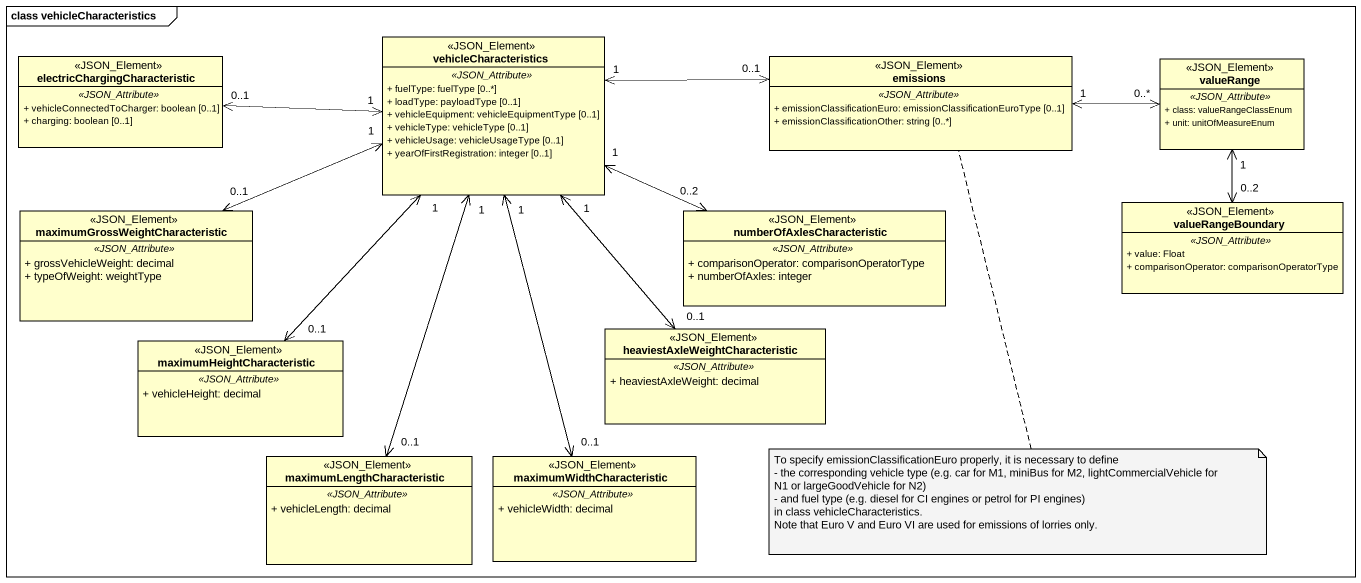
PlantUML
@startuml
mainframe class vehicleCharacteristics
hide circle
hide empty members
skinparam classAttributeIconSize 0
class "electricChargingCharacteristic" as electricChargingCharacterist <<JSON_Element>> {
  .. <<JSON_Attribute>> ..
  + vehicleConnectedToCharger: boolean [0..1]
  + charging: boolean [0..1]
}
class vehicleCharacteristics <<JSON_Element>> {
  .. <<JSON_Attribute>> ..
  + fuelType: fuelType [0..*]
  + loadType: payloadType [0..1]
  + vehicleEquipment: vehicleEquipmentType [0..1]
  + vehicleType: vehicleType [0..1]
  + vehicleUsage: vehicleUsageType [0..1]
  + yearOfFirstRegistration: integer [0..1]
}
class emissions <<JSON_Element>> {
  .. <<JSON_Attribute>> ..
  + emissionClassificationEuro: emissionClassificationEuroType [0..1]
  + emissionClassificationOther: string [0..*]
}
class valueRange <<JSON_Element>> {
  .. <<JSON_Attribute>> ..
  + class: valueRangeClassEnum
  + unit: unitOfMeasureEnum
}
class valueRangeBoundary <<JSON_Element>> {
  .. <<JSON_Attribute>> ..
  + value: Float
  + comparisonOperator: comparisonOperatorType
}
class "maximumGrossWeightCharacteristic" as maximumGrossWeightCharacteri <<JSON_Element>> {
  .. <<JSON_Attribute>> ..
  + grossVehicleWeight: decimal
  + typeOfWeight: weightType
}
class numberOfAxlesCharacteristic <<JSON_Element>> {
  .. <<JSON_Attribute>> ..
  + comparisonOperator: comparisonOperatorType
  + numberOfAxles: integer
}
class maximumHeightCharacteristic <<JSON_Element>> {
  .. <<JSON_Attribute>> ..
  + vehicleHeight: decimal
}
class "heaviestAxleWeightCharacteristic" as heaviestAxleWeightCharacteri <<JSON_Element>> {
  .. <<JSON_Attribute>> ..
  + heaviestAxleWeight: decimal
}
class maximumLengthCharacteristic <<JSON_Element>> {
  .. <<JSON_Attribute>> ..
  + vehicleLength: decimal
}
class maximumWidthCharacteristic <<JSON_Element>> {
  .. <<JSON_Attribute>> ..
  + vehicleWidth: decimal
}
vehicleCharacteristics "1" <-left-> "0..1" electricChargingCharacterist
vehicleCharacteristics "1" <-right-> "0..1" emissions
vehicleCharacteristics "1" <-left-> "0..1" maximumGrossWeightCharacteri
vehicleCharacteristics "1" <-right-> "0..2" numberOfAxlesCharacteristic
vehicleCharacteristics "1" <--> "0..1" heaviestAxleWeightCharacteri
vehicleCharacteristics "1" <--> "0..1" maximumLengthCharacteristic
vehicleCharacteristics "1" <--> "0..1" maximumWidthCharacteristic
valueRange "0..*" <-left-> "1" emissions
valueRangeBoundary "0..2" <-up-> "1" valueRange
maximumHeightCharacteristic "0..1" <-up-> "1" vehicleCharacteristics
note bottom of emissions
  To specify emissionClassificationEuro properly, it is necessary to define
  - the corresponding vehicle type (e.g. car for M1, miniBus for M2, lightCommercialVehicle for N1 or largeGoodVehicle for N2)
  - and fuel type (e.g. diesel for CI engines or petrol for PI engines)
  in class vehicleCharacteristics.
  Note that Euro V and Euro VI are used for emissions of lorries only.
end note
@enduml
